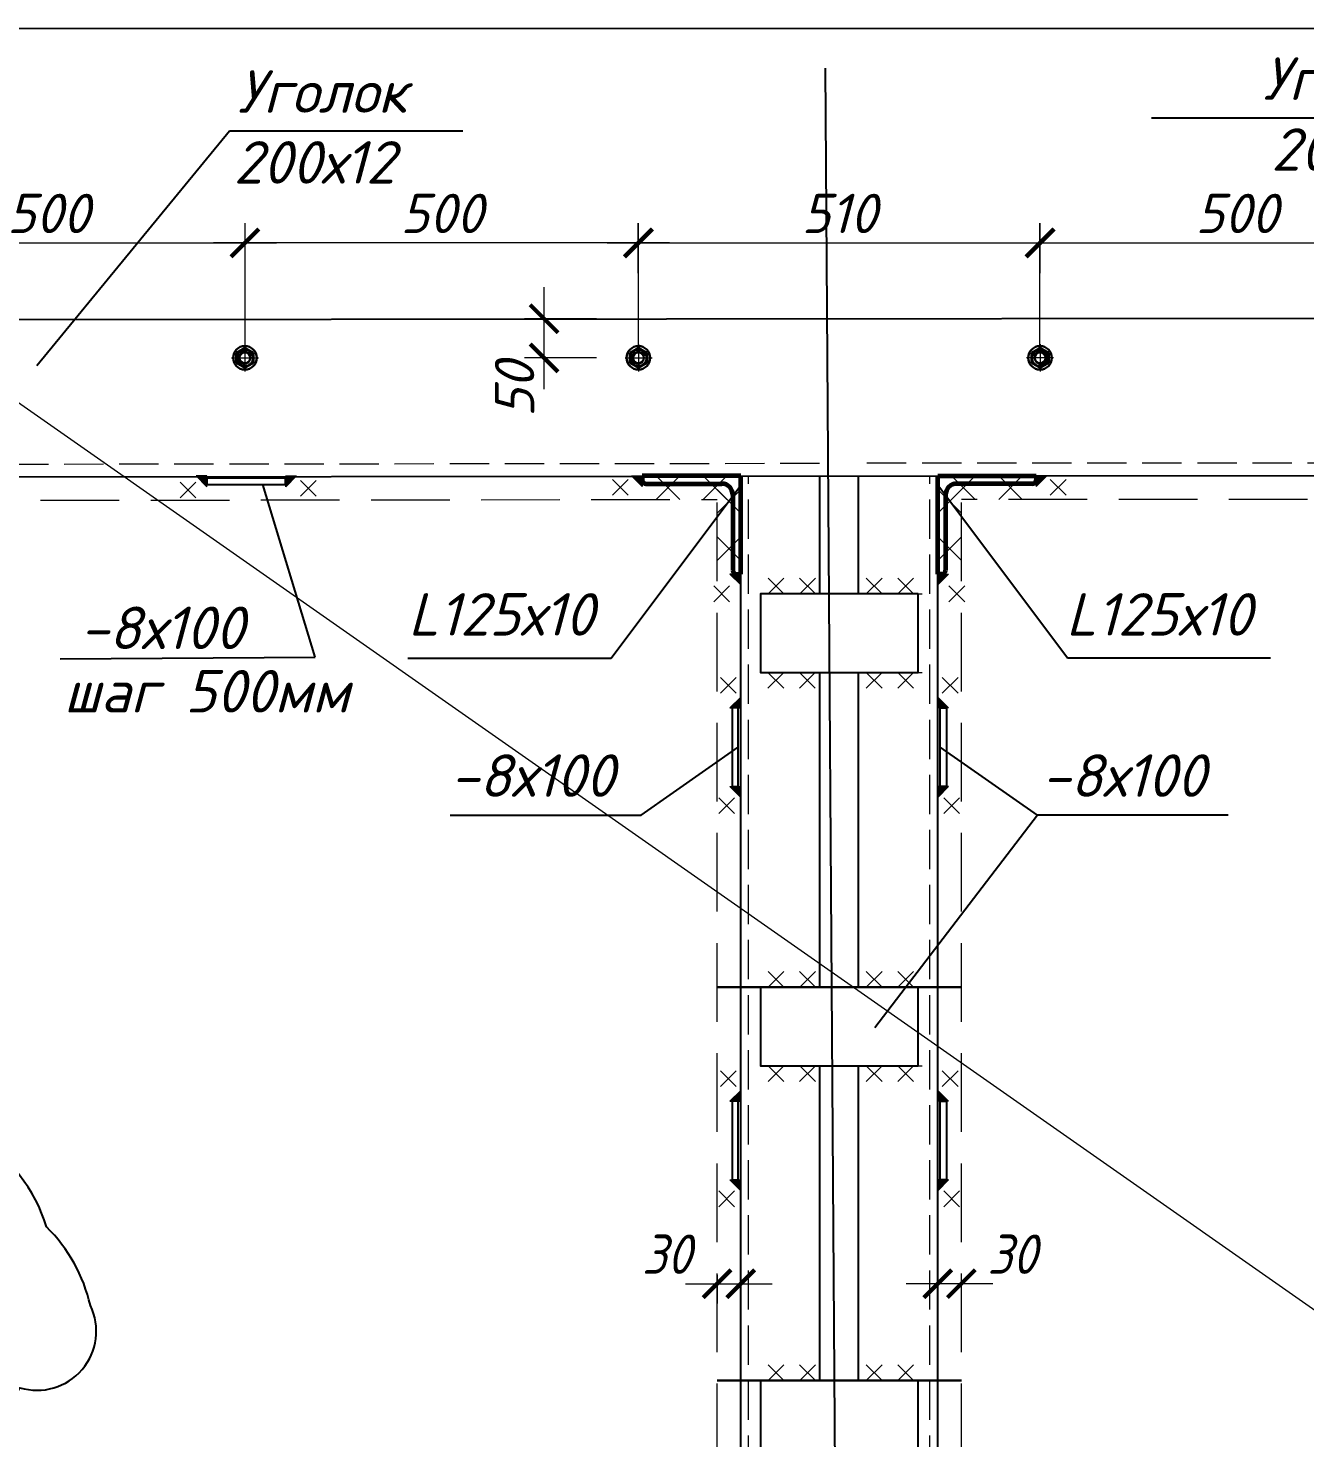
# Model space of a CAD drawing. Header units: millimetres. Extents: x 749182 to 2267578, y 70462 to 311449.
# Drawn here: x 2179313 to 2180935, y 157512 to 159304 of the extents above; entities that cross this region are included whole.
import ezdxf

# ---------------------------------------------------------------- set-up
doc = ezdxf.new("R2010")
doc.units = ezdxf.units.MM
doc.linetypes.add('ГОСТ 2.303 4', pattern=[7, 5, -2, 0])
doc.linetypes.add('осеваяX2', pattern=[4, 2.5, -0.5, 0.5, -0.5])
doc.layers.get('Defpoints').update_dxf_attribs({"color": 255})
for name, color, linetype, lineweight in [('1Стены', 252, 'Continuous', 25), ('монолит', 176, 'Continuous', 50), ('Оси', 165, 'осеваяX2', 13), ('Размер', 7, 'Continuous', 13), ('Размеры КР', 164, 'Continuous', 9), ('сварка', 156, 'Continuous', 9)]:
    doc.layers.add(name, color=color, linetype=linetype, lineweight=lineweight)
doc.layers.add('CS_UNPLOTTED', color=254, linetype='Continuous', plot=False)
for name, color, linetype in [('VPORTS', 7, 'Continuous'), ('металл', 124, 'Continuous'), ('Текст', 7, 'Continuous')]:
    doc.layers.add(name, color=color, linetype=linetype)
doc.styles.add('GOST 2.304_new', font='isocpeur.ttf', dxfattribs={"width": 0.9, "oblique": 15})
doc.styles.add('М2', font='isocpeui.ttf')
doc.dimstyles.new('SPDS', dxfattribs={"dimscale": 25, "dimtxt": 2.5, "dimasz": 1.77, "dimexe": 1.25, "dimexo": 0.625, "dimtad": 1, "dimdec": 0, "dimrnd": 0.001, "dimtxsty": 'GOST 2.304_new', "dimblk": 'ARCHTICK', "dimcen": 2.5, "dimdle": 2, "dimclrt": 256, "dimazin": 2, "dimtfac": 0.75, "dimtdec": 0, "dimtmove": 1, "dimatfit": 3, "dimfxl": 0, "dimtolj": 1, "dimlwd": 9, "dimlwe": 9, "dimarcsym": 0})
doc.dimstyles.new('SPDS 1_20', dxfattribs={"dimscale": 20, "dimtxt": 2.5, "dimasz": 1.77, "dimexe": 1.25, "dimexo": 0.625, "dimtad": 1, "dimdec": 0, "dimrnd": 0.001, "dimtxsty": 'М2', "dimblk": 'ARCHTICK', "dimcen": 2.5, "dimdle": 2, "dimclrt": 256, "dimadec": 0, "dimazin": 2, "dimtfac": 0.75, "dimtdec": 0, "dimtmove": 1, "dimatfit": 3, "dimfxl": 0, "dimtolj": 1, "dimlwd": 9, "dimlwe": 9, "dimarcsym": 0})

# ---------------------------------------------------------------- blocks, each defined once
blk = doc.blocks.new('_ArchTick')
at = {"color": 0, "linetype": 'ByBlock', "const_width": 0.15}
blk.add_lwpolyline([(-0.5, -0.5), (0.5, 0.5)], dxfattribs=at)
blk = doc.blocks.new('*D1072')
at = {"color": 0, "lineweight": 9, "ltscale": 20, "transparency": 16777216}
for p, q in [((2180188.2, 157719.4), (2180188.2, 157683.3)), ((2180218.2, 157719.4), (2180218.2, 157683.3)), ((2180148.2, 157708.3), (2180258.2, 157708.3))]:
    blk.add_line(p, q, dxfattribs=at)
at = {"layer": 'Defpoints', "color": 0, "lineweight": 20, "ltscale": 20, "transparency": 16777216}
for p in [(2180188.2, 157731.9), (2180218.2, 157731.9), (2180218.2, 157708.3)]:
    blk.add_point(p, dxfattribs=at)
at = {"color": 0, "lineweight": 9, "ltscale": 20, "transparency": 16777216, "xscale": 35.4, "yscale": 35.4, "zscale": 35.4, "rotation": 180}
blk.add_blockref('_ArchTick', (2180188.2, 157708.3), dxfattribs=at)
at = {"color": 0, "lineweight": 9, "ltscale": 20, "transparency": 16777216, "xscale": 35.4, "yscale": 35.4, "zscale": 35.4}
blk.add_blockref('_ArchTick', (2180218.2, 157708.3), dxfattribs=at)
at = {"ltscale": 20, "transparency": 16777216, "insert": (2180123.9, 157745.8), "char_height": 50, "attachment_point": 5, "style": 'GOST 2.304_new'}
blk.add_mtext('\\A1;30', dxfattribs=at)
blk = doc.blocks.new('свар')
at = {"layer": 'сварка', "color": 0, "linetype": 'Continuous', "ltscale": 10}
for p, q in [((10, 10), (-10, -10)), ((-10, 10), (10, -10))]:
    blk.add_line(p, q, dxfattribs=at)
blk = doc.blocks.new('м16')
at = {"layer": 'металл', "lineweight": 30, "ltscale": 20}
for p, q in [((-11, 6.4), (0, 12.7)), ((-11, -6.4), (-11, 6.4)), ((0, 12.7), (11, 6.4)), ((11, 6.4), (11, -6.4)), ((0, -12.7), (-11, -6.4)), ((11, -6.4), (0, -12.7))]:
    blk.add_line(p, q, dxfattribs=at)
blk.add_circle((0, 0), 15, dxfattribs=at)
for radius, start, end in [(10.4, 0, 180), (10.4, 180, 0), (6.92, 0, 180), (6.92, 180, 0)]:
    blk.add_arc((0, 0), radius, start, end, dxfattribs=at)
at = {"layer": 'металл', "linetype": 'Continuous', "lineweight": 25, "ltscale": 20}
blk.add_arc((0, 0), 8, 255, 165, dxfattribs=at)
at = {"layer": 'Оси', "ltscale": 20}
for p, q in [((17, 0), (-17.3, 0)), ((0, 17.3), (0, -17.3))]:
    blk.add_line(p, q, dxfattribs=at)
blk = doc.blocks.new('*D1258')
at = {"color": 0, "lineweight": 9, "ltscale": 20, "transparency": 16777216}
for p, q in [((2180468.6, 157719.4), (2180468.6, 157683.3)), ((2180498.6, 157719.4), (2180498.6, 157683.3)), ((2180538.6, 157708.3), (2180428.6, 157708.3))]:
    blk.add_line(p, q, dxfattribs=at)
at = {"layer": 'Defpoints', "color": 0, "lineweight": 20, "ltscale": 20, "transparency": 16777216}
for p in [(2180468.6, 157731.9), (2180498.6, 157731.9), (2180468.6, 157708.3)]:
    blk.add_point(p, dxfattribs=at)
at = {"color": 0, "lineweight": 9, "ltscale": 20, "transparency": 16777216, "xscale": 35.4, "yscale": 35.4, "zscale": 35.4}
for p, rotation in [((2180468.6, 157708.3), 179.9999999995553), ((2180498.6, 157708.3), 359.9999999995553)]:
    blk.add_blockref('_ArchTick', p, dxfattribs=dict(at, rotation=rotation))
at = {"ltscale": 20, "transparency": 16777216, "insert": (2180562.9, 157745.8), "char_height": 50, "attachment_point": 5, "style": 'GOST 2.304_new'}
blk.add_mtext('\\A1;30', dxfattribs=at)
blk = doc.blocks.new('*D1330')
at = {"color": 0, "lineweight": 9, "ltscale": 20, "transparency": 16777216}
for p, q in [((2180598.8, 158993), (2180598.8, 159056.4)), ((2181098.5, 158897.8), (2181098.5, 159056.4)), ((2180558.8, 159031.4), (2181138.5, 159031.4))]:
    blk.add_line(p, q, dxfattribs=at)
at = {"layer": 'Defpoints', "color": 0, "lineweight": 20, "ltscale": 20, "transparency": 16777216}
for p in [(2181098.5, 159031.4), (2180598.8, 158980.5), (2181098.5, 158885.3)]:
    blk.add_point(p, dxfattribs=at)
at = {"color": 0, "lineweight": 9, "ltscale": 20, "transparency": 16777216, "xscale": 35.4, "yscale": 35.4, "zscale": 35.4, "rotation": 180}
blk.add_blockref('_ArchTick', (2180598.8, 159031.4), dxfattribs=at)
at = {"color": 0, "lineweight": 9, "ltscale": 20, "transparency": 16777216, "xscale": 35.4, "yscale": 35.4, "zscale": 35.4}
blk.add_blockref('_ArchTick', (2181098.5, 159031.4), dxfattribs=at)
at = {"ltscale": 20, "transparency": 16777216, "insert": (2180848.6, 159068.9), "char_height": 50, "attachment_point": 5, "style": 'М2'}
blk.add_mtext('\\A1;500', dxfattribs=at)
blk = doc.blocks.new('*D1334')
at = {"color": 0, "lineweight": 9, "ltscale": 20, "transparency": 16777216}
for p, q in [((2179588.2, 158897.8), (2179588.2, 159056.4)), ((2180087.9, 158993), (2180087.9, 159056.4)), ((2180127.9, 159031.4), (2179548.2, 159031.4))]:
    blk.add_line(p, q, dxfattribs=at)
at = {"layer": 'Defpoints', "color": 0, "lineweight": 20, "ltscale": 20, "transparency": 16777216}
for p in [(2179588.2, 159031.4), (2180087.9, 158980.5), (2179588.2, 158885.3)]:
    blk.add_point(p, dxfattribs=at)
at = {"color": 0, "lineweight": 9, "ltscale": 20, "transparency": 16777216, "xscale": 35.4, "yscale": 35.4, "zscale": 35.4, "rotation": 180}
blk.add_blockref('_ArchTick', (2179588.2, 159031.4), dxfattribs=at)
at = {"color": 0, "lineweight": 9, "ltscale": 20, "transparency": 16777216, "xscale": 35.4, "yscale": 35.4, "zscale": 35.4}
blk.add_blockref('_ArchTick', (2180087.9, 159031.4), dxfattribs=at)
at = {"ltscale": 20, "transparency": 16777216, "insert": (2179838.1, 159068.9), "char_height": 50, "attachment_point": 5, "style": 'М2'}
blk.add_mtext('\\A1;500', dxfattribs=at)
blk = doc.blocks.new('*D1335')
at = {"color": 0, "lineweight": 9, "ltscale": 20, "transparency": 16777216}
for p, q in [((2179087.9, 158989.6), (2179087.9, 159056.4)), ((2179588.2, 158989.6), (2179588.2, 159056.4)), ((2179047.9, 159031.4), (2179628.2, 159031.4))]:
    blk.add_line(p, q, dxfattribs=at)
at = {"layer": 'Defpoints', "color": 0, "lineweight": 20, "ltscale": 20, "transparency": 16777216}
for p in [(2179588.2, 159031.4), (2179087.9, 158977.1), (2179588.2, 158977.1)]:
    blk.add_point(p, dxfattribs=at)
at = {"color": 0, "lineweight": 9, "ltscale": 20, "transparency": 16777216, "xscale": 35.4, "yscale": 35.4, "zscale": 35.4, "rotation": 180}
blk.add_blockref('_ArchTick', (2179087.9, 159031.4), dxfattribs=at)
at = {"color": 0, "lineweight": 9, "ltscale": 20, "transparency": 16777216, "xscale": 35.4, "yscale": 35.4, "zscale": 35.4}
blk.add_blockref('_ArchTick', (2179588.2, 159031.4), dxfattribs=at)
at = {"ltscale": 20, "transparency": 16777216, "insert": (2179338.1, 159068.9), "char_height": 50, "attachment_point": 5, "style": 'М2'}
blk.add_mtext('\\A1;500', dxfattribs=at)
blk = doc.blocks.new('*D1336')
at = {"color": 0, "lineweight": 9, "ltscale": 20, "transparency": 16777216}
for p, q in [((2180088.3, 158897.8), (2180088.3, 159056.4)), ((2180598.5, 158897.8), (2180598.5, 159056.4)), ((2180048.3, 159031.4), (2180638.5, 159031.4))]:
    blk.add_line(p, q, dxfattribs=at)
at = {"layer": 'Defpoints', "color": 0, "lineweight": 20, "ltscale": 20, "transparency": 16777216}
for p in [(2180598.5, 159031.4), (2180088.3, 158885.3), (2180598.5, 158885.3)]:
    blk.add_point(p, dxfattribs=at)
at = {"color": 0, "lineweight": 9, "ltscale": 20, "transparency": 16777216, "xscale": 35.4, "yscale": 35.4, "zscale": 35.4, "rotation": 180}
blk.add_blockref('_ArchTick', (2180088.3, 159031.4), dxfattribs=at)
at = {"color": 0, "lineweight": 9, "ltscale": 20, "transparency": 16777216, "xscale": 35.4, "yscale": 35.4, "zscale": 35.4}
blk.add_blockref('_ArchTick', (2180598.5, 159031.4), dxfattribs=at)
at = {"ltscale": 20, "transparency": 16777216, "insert": (2180343.4, 159068.9), "char_height": 50, "attachment_point": 5, "style": 'М2'}
blk.add_mtext('\\A1;510', dxfattribs=at)
blk = doc.blocks.new('*U806')
at = {"color": 0, "linetype": 'Continuous', "lineweight": -2, "ltscale": 100}
for p, q in [((0, 0), (-8.07, 0.45)), ((-4.99, 0.28), (-7.1, -1.61)), ((-6.99, 0.39), (-5.1, -1.72)), ((-1, 0.06), (-3.11, -1.83)), ((-3, 0.17), (-1.11, -1.94))]:
    blk.add_line(p, q, dxfattribs=at)
blk = doc.blocks.new('*D1151')
at = {"layer": 'Defpoints', "color": 0, "lineweight": 20, "ltscale": 100, "transparency": 16777216}
for p in [(2179968.3, 158935), (2180047.4, 158935), (2180047.4, 158885.3)]:
    blk.add_point(p, dxfattribs=at)
at = {"layer": 'Размер', "color": 0, "lineweight": 9, "ltscale": 100, "transparency": 16777216}
for p, q in [((2179968.3, 158845.3), (2179968.3, 158975)), ((2180034.9, 158935), (2179943.3, 158935)), ((2180034.9, 158885.3), (2179943.3, 158885.3))]:
    blk.add_line(p, q, dxfattribs=at)
at = {"layer": 'Размер', "color": 0, "lineweight": 9, "ltscale": 100, "transparency": 16777216, "xscale": 35.4, "yscale": 35.4, "zscale": 35.4}
for p, rotation in [((2179968.3, 158935), 90), ((2179968.3, 158885.3), 270)]:
    blk.add_blockref('_ArchTick', p, dxfattribs=dict(at, rotation=rotation))
at = {"layer": 'Размер', "ltscale": 100, "transparency": 16777216, "insert": (2179930.8, 158845.3), "char_height": 50, "attachment_point": 5, "rotation": 90, "style": 'М2'}
blk.add_mtext('\\A1;50', dxfattribs=at)

msp = doc.modelspace()

# ---------------------------------------------------------------- hatches: boundary and pattern name
at = {"layer": 'сварка', "linetype": 'Continuous', "ltscale": 5}
for points in [[(2179539.7346, 158735.1579), (2179526.0911, 158735.1579), (2179539.7346, 158721.5144)], [(2179639.9302, 158735.1579), (2179653.5736, 158735.1579), (2179639.9302, 158721.5144)], [(2180093.1744, 158735.2816), (2180093.1744, 158721.6382), (2180079.531, 158735.2816)], [(2180593.6378, 158735.2816), (2180593.6378, 158721.6382), (2180607.2812, 158735.2816)], [(2180218.1744, 158610.2816), (2180204.531, 158610.2816), (2180218.1744, 158596.6382)], [(2180468.6378, 158610.2816), (2180482.2812, 158610.2816), (2180468.6378, 158596.6382)], [(2180218.1744, 158440.3794), (2180218.1744, 158454.0228), (2180204.531, 158440.3794)], [(2180468.6378, 158440.3794), (2180468.6378, 158454.0228), (2180482.2812, 158440.3794)], [(2180218.1744, 158340.1838), (2180218.1744, 158326.5404), (2180204.531, 158340.1838)], [(2180468.6378, 158340.1838), (2180468.6378, 158326.5404), (2180482.2812, 158340.1838)], [(2180218.1744, 157940.3794), (2180218.1744, 157954.0228), (2180204.531, 157940.3794)], [(2180468.6378, 157940.3794), (2180468.6378, 157954.0228), (2180482.2812, 157940.3794)], [(2180218.1744, 157840.1838), (2180218.1744, 157826.5404), (2180204.531, 157840.1838)], [(2180468.6378, 157840.1838), (2180468.6378, 157826.5404), (2180482.2812, 157840.1838)]]:
    msp.add_hatch(color=0, dxfattribs=at).paths.add_polyline_path(points, flags=0)

# ---------------------------------------------------------------- linework, layer by layer
at = {"ltscale": 100}
for p, q in [((2179568.4575, 159173.5845), (2179323.5496, 158875.2693)), ((2179677.2144, 158504.6164), (2179610.7065, 158724.1488)), ((2180053.3784, 158503.457), (2180218.1744, 158723.3899)), ((2180633.4338, 158503.457), (2180468.6378, 158723.3899)), ((2179353.4499, 158502.6113), (2179677.2144, 158504.6164)), ((2179795.248, 158503.457), (2180053.3784, 158503.457)), ((2180891.5642, 158503.457), (2180633.4338, 158503.457)), ((2180091.533, 158303.7253), (2180215.1654, 158390.2816)), ((2180595.2792, 158303.7253), (2180471.6469, 158390.2816)), ((2179848.9294, 158303.7253), (2180091.533, 158303.7253)), ((2180837.8828, 158303.7253), (2180595.2792, 158303.7253))]:
    msp.add_line(p, q, dxfattribs=at)
at = {"color": 0, "ltscale": 20}
for points in [[(2180740.2701, 159190.6137), (2181130.6609, 159190.6137)], [(2179865.0331, 159173.5845), (2179568.4575, 159173.5845)]]:
    msp.add_lwpolyline(points, dxfattribs=at)
at = {"layer": '1Стены', "color": 0, "linetype": 'ГОСТ 2.303 4', "lineweight": 13, "ltscale": 10}
for p, q in [((2178308.322, 158749.2964), (2180318.6378, 158751.2816)), ((2180228.1744, 156345.2816), (2180228.1744, 158735.2816)), ((2182388.6476, 158751.2816), (2180367.8465, 158751.2816)), ((2180458.6378, 156345.2816), (2180458.6378, 158735.2816))]:
    msp.add_line(p, q, dxfattribs=at)
at = {"layer": '1Стены', "color": 0, "linetype": 'ГОСТ 2.303 4', "lineweight": 13, "ltscale": 20}
for p, q in [((2178488.3378, 158703.2765), (2180188.1744, 158705.2816)), ((2180188.1744, 156361.2816), (2180188.1744, 158705.2816)), ((2180498.6378, 156361.2816), (2180498.6378, 158705.2816)), ((2180498.6378, 156361.2816), (2180498.6378, 158705.2816)), ((2182198.6476, 158705.2816), (2180498.6378, 158705.2816))]:
    msp.add_line(p, q, dxfattribs=at)
at = {"layer": 'CS_UNPLOTTED', "ltscale": 20}
msp.add_line((2180325.6032, 159253.4206), (2180344.8119, 156428.5452), dxfattribs=at)
at = {"layer": 'CS_UNPLOTTED', "ltscale": 100}
for p, q in [((2180188.1744, 158085.2816), (2180498.6378, 158085.2816)), ((2180498.6378, 158085.2816), (2180188.1744, 158085.2816)), ((2180188.1744, 157585.2816), (2180498.6378, 157585.2816)), ((2180498.6378, 157585.2816), (2180188.1744, 157585.2816))]:
    msp.add_line(p, q, dxfattribs=at)
at = {"layer": 'CS_UNPLOTTED', "color": 5, "ltscale": 100}
msp.add_lwpolyline([(2179083.4486, 157832.6956, 0.52056705), (2179173.8085, 157561.7763, 0.52056705), (2179302.21, 157576.031, 0.653449931), (2179391.651, 157680.5963, 0.143008046), (2179335.9804, 157780.4099, 0.192879475), (2179245.1413, 157894.4845, 0.52056705), (2179083.4486, 157832.6956)], format="xyb", dxfattribs=at)
at = {"layer": 'VPORTS', "ltscale": 100}
msp.add_line((2180595.2792, 158303.7253), (2180388.6378, 158033.3545), dxfattribs=at)
at = {"layer": 'металл', "color": 0, "ltscale": 20}
for p, q in [((2178308.1403, 158933.2765), (2182388.6476, 158937.3158)), ((2178308.3378, 158733.2864), (2182388.6476, 158737.3158)), ((2180218.1744, 156345.2816), (2180218.1744, 158735.2816)), ((2180318.6378, 158585.2816), (2180318.6378, 158735.2834)), ((2180367.8465, 158585.2816), (2180367.8465, 158735.2816)), ((2180468.6378, 156345.2816), (2180468.6378, 158735.2816)), ((2180318.6378, 158085.2816), (2180318.6378, 158485.2816)), ((2180367.8465, 158085.2816), (2180367.8465, 158485.2816)), ((2180318.6378, 157585.2816), (2180318.6378, 157985.2816)), ((2180367.8465, 157585.2816), (2180367.8465, 157985.2816))]:
    msp.add_line(p, q, dxfattribs=at)
at = {"layer": 'металл', "color": 0, "linetype": 'Continuous', "lineweight": 60, "ltscale": 20}
for p, q in [((2180093.1744, 158735.2816), (2180093.1744, 158729.8816)), ((2180218.1744, 158735.2816), (2180093.1744, 158735.2816)), ((2180218.1744, 158610.2816), (2180218.1744, 158735.2816)), ((2180468.6378, 158610.2816), (2180468.6378, 158735.2816)), ((2180468.6378, 158735.2816), (2180593.6378, 158735.2816)), ((2180593.6378, 158735.2816), (2180593.6378, 158729.8816)), ((2180097.7744, 158725.2816), (2180194.1744, 158725.2816)), ((2180589.0378, 158725.2816), (2180492.6378, 158725.2816)), ((2180208.1744, 158711.2816), (2180208.1744, 158614.8816)), ((2180478.6378, 158711.2816), (2180478.6378, 158614.8816)), ((2180212.7744, 158610.2816), (2180218.1744, 158610.2816)), ((2180474.0378, 158610.2816), (2180468.6378, 158610.2816))]:
    msp.add_line(p, q, dxfattribs=at)
at = {"layer": 'металл', "color": 0, "ltscale": 20}
for points in [[(2179539.8324, 158732.1488), (2179539.8324, 158724.1488), (2179639.8324, 158724.1488), (2179639.8324, 158732.1488)], [(2180443.6378, 158585.2816), (2180243.1744, 158585.2816), (2180243.1744, 158485.2816), (2180443.6378, 158485.2816)], [(2180215.1654, 158440.2816), (2180207.1654, 158440.2816), (2180207.1654, 158340.2816), (2180215.1654, 158340.2816)], [(2180471.6469, 158440.2816), (2180479.6469, 158440.2816), (2180479.6469, 158340.2816), (2180471.6469, 158340.2816)], [(2180443.6378, 158085.2816), (2180243.1744, 158085.2816), (2180243.1744, 157985.2816), (2180443.6378, 157985.2816)], [(2180215.1654, 157940.2816), (2180207.1654, 157940.2816), (2180207.1654, 157840.2816), (2180215.1654, 157840.2816)], [(2180471.6469, 157940.2816), (2180479.6469, 157940.2816), (2180479.6469, 157840.2816), (2180471.6469, 157840.2816)], [(2180443.6378, 157585.2816), (2180243.1744, 157585.2816), (2180243.1744, 157485.2816), (2180443.6378, 157485.2816)]]:
    msp.add_lwpolyline(points, close=True, dxfattribs=at)
at = {"layer": 'металл', "color": 0, "linetype": 'Continuous', "lineweight": 60, "ltscale": 20}
for centre, radius, start, end in [((2180097.7744, 158729.8816), 4.6, 180, 270), ((2180194.1744, 158711.2816), 14, 0, 90), ((2180492.6378, 158711.2816), 14, 90, 180), ((2180589.0378, 158729.8816), 4.6, 270, 0), ((2180212.7744, 158614.8816), 4.6, 180, 270), ((2180474.0378, 158614.8816), 4.6, 270, 0)]:
    msp.add_arc(centre, radius, start, end, dxfattribs=at)
at = {"layer": 'монолит', "color": 0, "lineweight": 25, "ltscale": 100}
msp.add_line((2177610.7501, 159303.2765), (2182867.0737, 159305.2816), dxfattribs=at)
at = {"layer": 'Размеры КР', "lineweight": 20}
msp.add_line((2175018.3547, 161827.0296), (2197431.2343, 146130.4132), dxfattribs=at)
at = {"layer": 'сварка', "color": 0, "linetype": 'Continuous', "ltscale": 5}
for p, q in [((2179539.7346, 158735.1579), (2179526.0911, 158735.1579)), ((2179526.0911, 158735.1579), (2179539.7346, 158721.5144)), ((2179539.7346, 158721.5144), (2179539.7346, 158735.1579)), ((2179639.9302, 158735.1579), (2179653.5736, 158735.1579)), ((2179653.5736, 158735.1579), (2179639.9302, 158721.5144)), ((2179639.9302, 158721.5144), (2179639.9302, 158735.1579)), ((2180093.1744, 158721.6382), (2180079.531, 158735.2816)), ((2180079.531, 158735.2816), (2180093.1744, 158735.2816)), ((2180093.1744, 158735.2816), (2180093.1744, 158721.6382)), ((2180593.6378, 158735.2816), (2180593.6378, 158721.6382)), ((2180593.6378, 158721.6382), (2180607.2812, 158735.2816)), ((2180607.2812, 158735.2816), (2180593.6378, 158735.2816)), ((2180218.1744, 158610.2816), (2180204.531, 158610.2816)), ((2180204.531, 158610.2816), (2180218.1744, 158596.6382)), ((2180218.1744, 158596.6382), (2180218.1744, 158610.2816)), ((2180468.6378, 158610.2816), (2180482.2812, 158610.2816)), ((2180482.2812, 158610.2816), (2180468.6378, 158596.6382)), ((2180468.6378, 158596.6382), (2180468.6378, 158610.2816)), ((2180218.1744, 158454.0228), (2180204.531, 158440.3794)), ((2180218.1744, 158440.3794), (2180218.1744, 158454.0228)), ((2180468.6378, 158440.3794), (2180468.6378, 158454.0228)), ((2180468.6378, 158454.0228), (2180482.2812, 158440.3794)), ((2180204.531, 158440.3794), (2180218.1744, 158440.3794)), ((2180482.2812, 158440.3794), (2180468.6378, 158440.3794)), ((2180218.1744, 158326.5404), (2180204.531, 158340.1838)), ((2180204.531, 158340.1838), (2180218.1744, 158340.1838)), ((2180218.1744, 158340.1838), (2180218.1744, 158326.5404)), ((2180468.6378, 158340.1838), (2180468.6378, 158326.5404)), ((2180468.6378, 158326.5404), (2180482.2812, 158340.1838)), ((2180482.2812, 158340.1838), (2180468.6378, 158340.1838)), ((2180218.1744, 157954.0228), (2180204.531, 157940.3794)), ((2180218.1744, 157940.3794), (2180218.1744, 157954.0228)), ((2180468.6378, 157940.3794), (2180468.6378, 157954.0228)), ((2180468.6378, 157954.0228), (2180482.2812, 157940.3794)), ((2180204.531, 157940.3794), (2180218.1744, 157940.3794)), ((2180482.2812, 157940.3794), (2180468.6378, 157940.3794)), ((2180218.1744, 157826.5404), (2180204.531, 157840.1838)), ((2180204.531, 157840.1838), (2180218.1744, 157840.1838)), ((2180218.1744, 157840.1838), (2180218.1744, 157826.5404)), ((2180468.6378, 157840.1838), (2180468.6378, 157826.5404)), ((2180468.6378, 157826.5404), (2180482.2812, 157840.1838)), ((2180482.2812, 157840.1838), (2180468.6378, 157840.1838))]:
    msp.add_line(p, q, dxfattribs=at)
at = {"layer": 'сварка', "color": 0, "linetype": 'Continuous', "ltscale": 15}
for p, q in [((2180093.1744, 158735.2816), (2180218.1744, 158735.2816)), ((2180110.6744, 158735.2816), (2180140.6744, 158705.2816)), ((2180140.6744, 158735.2816), (2180110.6744, 158705.2816)), ((2180170.6744, 158735.2816), (2180200.6744, 158705.2816)), ((2180200.6744, 158735.2816), (2180170.6744, 158705.2816)), ((2180218.1744, 158610.2816), (2180218.1744, 158735.2816)), ((2180593.6378, 158735.2816), (2180468.6378, 158735.2816)), ((2180468.6378, 158610.2816), (2180468.6378, 158735.2816)), ((2180516.1378, 158735.2816), (2180486.1378, 158705.2816)), ((2180486.1378, 158735.2816), (2180516.1378, 158705.2816)), ((2180576.1378, 158735.2816), (2180546.1378, 158705.2816)), ((2180546.1378, 158735.2816), (2180576.1378, 158705.2816)), ((2180218.1744, 158687.7816), (2180188.1744, 158717.7816)), ((2180218.1744, 158717.7816), (2180188.1744, 158687.7816)), ((2180468.6378, 158687.7816), (2180498.6378, 158717.7816)), ((2180468.6378, 158717.7816), (2180498.6378, 158687.7816)), ((2180218.1744, 158627.7816), (2180188.1744, 158657.7816)), ((2180218.1744, 158657.7816), (2180188.1744, 158627.7816)), ((2180468.6378, 158627.7816), (2180498.6378, 158657.7816)), ((2180468.6378, 158657.7816), (2180498.6378, 158627.7816))]:
    msp.add_line(p, q, dxfattribs=at)

# ---------------------------------------------------------------- block references
at = {"layer": 'Размер', "xscale": -1}
for p in [(2179588.0605, 158885.2816), (2180088.1744, 158885.2816)]:
    msp.add_blockref('м16', p, dxfattribs=at)
at = {"layer": 'Размер'}
msp.add_blockref('м16', (2180598.6378, 158885.2816), dxfattribs=at)
at = {"layer": 'Размер', "color": 0, "xscale": -1}
for p in [(2179515.6887, 158717.3989), (2179668.5628, 158719.4025), (2180065.1281, 158720.5525), (2180193.8747, 158585.3319)]:
    msp.add_blockref('свар', p, dxfattribs=at)
at = {"layer": 'Размер', "color": 0}
for p in [(2180621.6842, 158720.5525), (2180492.9376, 158585.3319)]:
    msp.add_blockref('свар', p, dxfattribs=at)
at = {"layer": 'Размер', "color": 0, "rotation": 270.0000000023722}
for p in [(2180202.4191, 158469.012), (2180200.4154, 158316.1379), (2180202.4191, 157969.012), (2180200.4154, 157816.1379)]:
    msp.add_blockref('свар', p, dxfattribs=at)
at = {"layer": 'Размер', "color": 0, "xscale": -1, "rotation": 89.99999999762788}
for p in [(2180484.3932, 158469.012), (2180486.3968, 158316.1379), (2180484.3932, 157969.012), (2180486.3968, 157816.1379)]:
    msp.add_blockref('свар', p, dxfattribs=at)
at = {"layer": 'сварка', "linetype": 'Continuous', "ltscale": 15, "yscale": 10, "zscale": 10}
for p, xscale, rotation in [((2180243.1744, 158585.2816), 10, 183.1817355674087), ((2180367.8465, 158585.2816), 10, 183.1817355674087), ((2180242.8465, 158485.2816), -10, 356.8182644325913), ((2180367.8465, 158485.2816), -10, 356.8182644325913), ((2180243.1744, 158085.2816), 10, 183.1817355674087), ((2180367.8465, 158085.2816), 10, 183.1817355674087), ((2180243.1744, 157985.2816), -10, 356.8182644325913), ((2180367.8465, 157985.2816), -10, 356.8182644325913), ((2180243.1744, 157585.2816), 10, 183.1817355674087), ((2180367.8465, 157585.2816), 10, 183.1817355674087)]:
    msp.add_blockref('*U806', p, dxfattribs=dict(at, xscale=xscale, rotation=rotation))

# ---------------------------------------------------------------- texts
at = {"color": 0, "ltscale": 20, "char_height": 54, "width": 274.710988, "style": 'М2'}
for s, insert, attachment_point in [('Уголок {\\C1;200х12}', (2181097.3281, 159267.1968), 3), ('\\pi30.49087;Уголок \\P\\pi25.482;{\\C1;200х12}', (2179548.2684, 159250.8372), 1)]:
    msp.add_mtext(s, dxfattribs=dict(at, insert=insert, attachment_point=attachment_point))
at = {"layer": 'Текст', "ltscale": 20, "style": 'М2'}
for s, p in [('L125х10', (2179795.5154, 158532.194)), ('L125х10', (2180631.4774, 158532.194)), ('-8х100', (2179378.3602, 158515.055)), ('шаг 500мм', (2179357.7473, 158434.4572)), ('-8х100', (2179848.9294, 158327.2541)), ('-8х100', (2180600.4464, 158327.2541))]:
    msp.add_text(s, height=54, dxfattribs=at).set_placement(p)

# ---------------------------------------------------------------- dimensions: what is measured, and where the dimension line sits
at = {"ltscale": 20}
for base, p1, p2, picture, middle in [((2179588.233, 159031.3989), (2179087.8781, 158977.0902), (2179588.233, 158977.0902), '*D1335', (2179338.0556, 159068.8989)), ((2180598.4652, 159031.3989), (2180088.347, 158885.2816), (2180598.4652, 158885.2816), '*D1336', (2180343.4061, 159068.8989)), ((2181098.4652, 159031.3989), (2180598.7517, 158980.5488), (2181098.4652, 158885.2816), '*D1330', (2180848.6085, 159068.8989))]:
    dim = msp.add_linear_dim(base=base, p1=p1, p2=p2, dimstyle='SPDS', override={"dimscale": 20, "dimtxsty": 'М2', "dimfxl": 1.25, "dimtfill": 0, "dimarcsym": 1}, dxfattribs=at)
    dim.commit()
    dim.dimension.update_dxf_attribs({"geometry": picture, "text_midpoint": middle})
dim = msp.add_linear_dim(base=(2179588.233, 159031.3989), p1=(2180087.9465, 158980.5488), p2=(2179588.233, 158885.2816), angle=180, dimstyle='SPDS', override={"dimscale": 20, "dimtxsty": 'М2', "dimfxl": 1.25, "dimtfill": 0, "dimarcsym": 1}, dxfattribs=at)
dim.commit()
dim.dimension.update_dxf_attribs({"geometry": '*D1334', "text_midpoint": (2179838.0898, 159068.8989)})
for base, p1, p2, angle, picture, middle in [((2180218.1744, 157708.2845), (2180188.1744, 157731.8674), (2180218.1744, 157731.8674), 0, '*D1072', (2180123.8805, 157708.2845)), ((2180468.6378, 157708.2845), (2180498.6378, 157731.8674), (2180468.6378, 157731.8674), 180, '*D1258', (2180562.9317, 157708.2845))]:
    dim = msp.add_linear_dim(base=base, p1=p1, p2=p2, angle=angle, dimstyle='SPDS', override={"dimscale": 20, "dimfxl": 1.25, "dimtfill": 0, "dimarcsym": 1}, dxfattribs=at)
    dim.commit()
    dim.dimension.update_dxf_attribs({"geometry": picture, "text_midpoint": middle, "dimtype": 161})
at = {"layer": 'Размер', "ltscale": 100}
dim = msp.add_linear_dim(base=(2179968.3493, 158934.9858), p1=(2180047.41, 158885.3401), p2=(2180047.416, 158934.9858), angle=90, dimstyle='SPDS 1_20', override={"dimtxsty": 'М2'}, dxfattribs=at)
dim.commit()
dim.dimension.update_dxf_attribs({"geometry": '*D1151', "text_midpoint": (2179968.3493, 158845.3401), "dimtype": 160})

doc.saveas('drawing.dxf')
